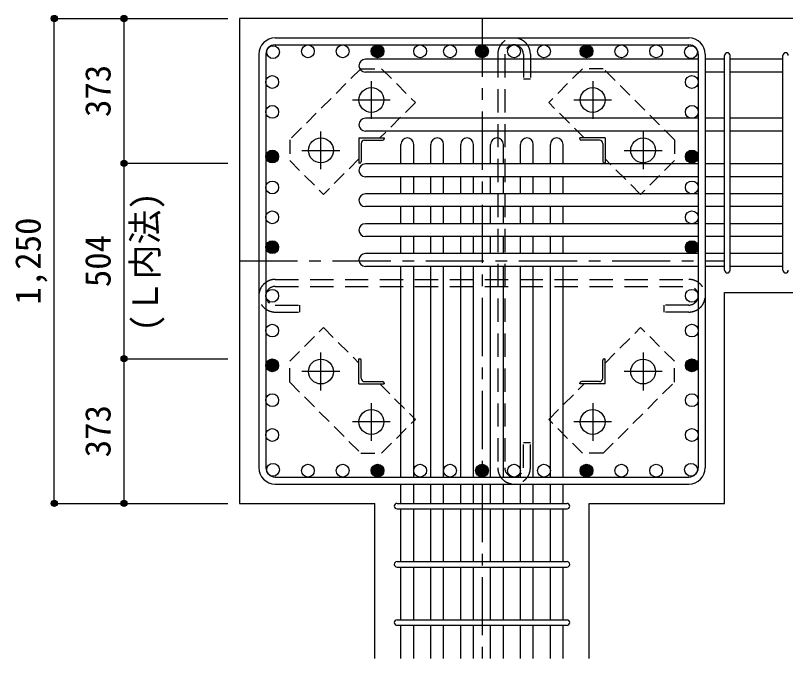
# Model space of a CAD drawing. Units: millimetres at full size, sheet at 1:30. Extents: x -5973 to 5954, y -4195 to 4201.
# Drawn here: x -650 to 1334, y 1498 to 3156 of the extents above; entities that cross this region are included whole.
import ezdxf
from ezdxf.enums import TextEntityAlignment as Align

# ---------------------------------------------------------------- set-up
doc = ezdxf.new("R2010")
doc.units = ezdxf.units.MM
doc.header["$LTSCALE"] = 30
doc.header["$PDMODE"] = 32
doc.header["$PDSIZE"] = 15
for name, pattern in [('CHAIN1', [8, 5, -1, 1, -1]), ('DASHED1', [1.8, 1.2, -0.6]), ('DASHED2', [3, 2, -1])]:
    doc.linetypes.add(name, pattern=pattern)
for name, color, linetype in [('0-1_躯体線', 2, 'Continuous'), ('0-2_アンカー、アングル', 4, 'CHAIN1'), ('0-3_立上り筋', 4, 'Continuous'), ('0-4_フープ筋', 7, 'Continuous'), ('0-5_基礎梁筋', 7, 'Continuous'), ('0-6_スタラップ筋', 7, 'Continuous'), ('0-7_文字', 4, 'Continuous'), ('0-9_プレート', 4, 'DASHED1'), ('0-A', 4, 'Continuous'), ('0-C', 7, 'DASHED2'), ('0-D_寸法', 4, 'Continuous')]:
    doc.layers.add(name, color=color, linetype=linetype)
doc.styles.add('ＭＳ ゴシック', font='')
doc.styles.get('ＭＳ ゴシック').set_extended_font_data('MS Gothic')

msp = doc.modelspace()

# ---------------------------------------------------------------- linework, layer by layer
at = {"layer": '0-1_躯体線'}
for p, q in [((-72.56, 3148.3), (-72.56, 1898.3)), ((1577.44, 3148.3), (-72.56, 3148.3)), ((1177.44, 2442.3), (1577.44, 2442.3)), ((1177.44, 1898.3), (1177.44, 2442.3)), ((-72.56, 1898.3), (276.44, 1898.3)), ((276.44, 1498.3), (276.44, 1898.3))]:
    msp.add_line(p, q, dxfattribs=at)
msp.add_lwpolyline([(828.44, 1498.3), (828.44, 1898.3), (1177.44, 1898.3)], dxfattribs=at)
at = {"layer": '0-2_アンカー、アングル'}
for p, q in [((267.44, 2889.6), (267.44, 2987.1)), ((837.44, 2987.1), (837.44, 2889.6)), ((218.64, 2938.3), (316.14, 2938.3)), ((788.74, 2938.3), (886.24, 2938.3)), ((137.44, 2759.6), (137.44, 2857.1)), ((967.44, 2857.1), (967.44, 2759.6)), ((88.64, 2808.3), (186.14, 2808.3)), ((918.74, 2808.3), (1016.24, 2808.3)), ((137.44, 2189.5), (137.44, 2287)), ((967.44, 2287), (967.44, 2189.5)), ((186.14, 2238.3), (88.64, 2238.3)), ((1016.24, 2238.3), (918.74, 2238.3)), ((267.44, 2059.5), (267.44, 2157)), ((837.44, 2157), (837.44, 2059.5)), ((316.14, 2108.3), (218.64, 2108.3)), ((886.24, 2108.3), (788.74, 2108.3))]:
    msp.add_line(p, q, dxfattribs=at)
at = {"layer": '0-2_アンカー、アングル', "color": 3, "linetype": 'Continuous'}
for centre in [(267.44, 2938.3), (837.44, 2938.3), (137.44, 2808.3), (967.44, 2808.3), (137.44, 2238.3), (967.44, 2238.3), (267.44, 2108.3), (837.44, 2108.3)]:
    msp.add_circle(centre, 32, dxfattribs=at)
at = {"layer": '0-3_立上り筋', "color": 3}
for centre in [(14.13, 3061.6), (103.85, 3063.8), (193.57, 3063.8), (283.28, 3063.8), (392.94, 3063.8), (469.94, 3063.8), (552.44, 3063.8), (634.94, 3063.8), (711.94, 3063.8), (821.59, 3063.8), (911.31, 3063.8), (1001.02, 3063.8), (1090.74, 3061.6), (11.94, 2984.6), (1092.94, 2984.6), (11.94, 2907.6), (1092.94, 2907.6), (11.94, 2792.45), (1092.94, 2792.45), (11.94, 2712.8), (1092.94, 2712.8), (11.94, 2635.8), (1092.94, 2635.8), (11.94, 2558.8), (1092.94, 2558.8), (11.94, 2433.58), (1092.94, 2433.58), (11.94, 2343.86), (1092.94, 2343.86), (11.94, 2254.15), (1092.94, 2254.15), (11.94, 2164.43), (1092.94, 2164.43), (11.94, 2074.71), (1092.94, 2074.71), (14.13, 1985), (103.85, 1982.8), (193.57, 1982.8), (283.28, 1982.8), (392.94, 1982.8), (469.94, 1982.8), (552.44, 1982.8), (634.94, 1982.8), (711.94, 1982.8), (821.59, 1982.8), (911.31, 1982.8), (1001.02, 1982.8), (1090.74, 1985)]:
    msp.add_circle(centre, 16.5, dxfattribs=at)
at = {"layer": '0-3_立上り筋'}
for centre, radius in [((283.28, 3063.8), 14.85), ((283.28, 3063.8), 13.2), ((283.28, 3063.8), 11.55), ((552.44, 3063.8), 14.85), ((552.44, 3063.8), 13.2), ((552.44, 3063.8), 11.55), ((821.59, 3063.8), 14.85), ((821.59, 3063.8), 13.2), ((821.59, 3063.8), 11.55), ((283.28, 3063.8), 9.9), ((283.28, 3063.8), 8.25), ((283.28, 3063.8), 6.6), ((283.28, 3063.8), 4.95), ((283.28, 3063.8), 3.3), ((283.28, 3063.8), 1.65), ((552.44, 3063.8), 9.9), ((552.44, 3063.8), 8.25), ((552.44, 3063.8), 6.6), ((552.44, 3063.8), 4.95), ((552.44, 3063.8), 3.3), ((552.44, 3063.8), 1.65), ((821.59, 3063.8), 9.9), ((821.59, 3063.8), 8.25), ((821.59, 3063.8), 6.6), ((821.59, 3063.8), 4.95), ((821.59, 3063.8), 3.3), ((821.59, 3063.8), 1.65), ((11.94, 2792.45), 14.85), ((11.94, 2792.45), 13.2), ((11.94, 2792.45), 11.55), ((11.94, 2792.45), 9.9), ((11.94, 2792.45), 8.25), ((11.94, 2792.45), 6.6), ((1092.94, 2792.45), 14.85), ((1092.94, 2792.45), 13.2), ((1092.94, 2792.45), 11.55), ((1092.94, 2792.45), 9.9), ((1092.94, 2792.45), 8.25), ((1092.94, 2792.45), 6.6), ((11.94, 2792.45), 4.95), ((11.94, 2792.45), 3.3), ((11.94, 2792.45), 1.65), ((1092.94, 2792.45), 4.95), ((1092.94, 2792.45), 3.3), ((1092.94, 2792.45), 1.65), ((11.94, 2558.8), 14.85), ((11.94, 2558.8), 13.2), ((11.94, 2558.8), 11.55), ((11.94, 2558.8), 9.9), ((11.94, 2558.8), 8.25), ((11.94, 2558.8), 6.6), ((11.94, 2558.8), 4.95), ((11.94, 2558.8), 3.3), ((11.94, 2558.8), 1.65), ((1092.94, 2558.8), 14.85), ((1092.94, 2558.8), 13.2), ((1092.94, 2558.8), 11.55), ((1092.94, 2558.8), 9.9), ((1092.94, 2558.8), 8.25), ((1092.94, 2558.8), 6.6), ((1092.94, 2558.8), 4.95), ((1092.94, 2558.8), 3.3), ((1092.94, 2558.8), 1.65), ((11.94, 2254.15), 14.85), ((11.94, 2254.15), 13.2), ((11.94, 2254.15), 11.55), ((11.94, 2254.15), 9.9), ((11.94, 2254.15), 8.25), ((1092.94, 2254.15), 14.85), ((1092.94, 2254.15), 13.2), ((1092.94, 2254.15), 11.55), ((1092.94, 2254.15), 9.9), ((1092.94, 2254.15), 8.25), ((11.94, 2254.15), 6.6), ((11.94, 2254.15), 4.95), ((11.94, 2254.15), 3.3), ((11.94, 2254.15), 1.65), ((1092.94, 2254.15), 6.6), ((1092.94, 2254.15), 4.95), ((1092.94, 2254.15), 3.3), ((1092.94, 2254.15), 1.65), ((283.28, 1982.8), 14.85), ((283.28, 1982.8), 13.2), ((283.28, 1982.8), 11.55), ((283.28, 1982.8), 9.9), ((283.28, 1982.8), 8.25), ((283.28, 1982.8), 6.6), ((283.28, 1982.8), 4.95), ((283.28, 1982.8), 3.3), ((283.28, 1982.8), 1.65), ((552.44, 1982.8), 14.85), ((552.44, 1982.8), 13.2), ((552.44, 1982.8), 11.55), ((552.44, 1982.8), 9.9), ((552.44, 1982.8), 8.25), ((552.44, 1982.8), 6.6), ((552.44, 1982.8), 4.95), ((552.44, 1982.8), 3.3), ((552.44, 1982.8), 1.65), ((821.59, 1982.8), 14.85), ((821.59, 1982.8), 13.2), ((821.59, 1982.8), 11.55), ((821.59, 1982.8), 9.9), ((821.59, 1982.8), 8.25), ((821.59, 1982.8), 6.6), ((821.59, 1982.8), 4.95), ((821.59, 1982.8), 3.3), ((821.59, 1982.8), 1.65)]:
    msp.add_circle(centre, radius, dxfattribs=at)
at = {"layer": '0-4_フープ筋'}
for p, q in [((19.44, 3098.3), (1085.44, 3098.3)), ((19.44, 3080.3), (1085.44, 3080.3)), ((-22.56, 3056.3), (-22.56, 1990.3)), ((-4.56, 3056.3), (-4.56, 1990.3)), ((1109.44, 3056.3), (1109.44, 1990.3)), ((1127.44, 3056.3), (1127.44, 1990.3)), ((19.44, 1966.3), (1085.44, 1966.3)), ((19.44, 1948.3), (1085.44, 1948.3))]:
    msp.add_line(p, q, dxfattribs=at)
for centre, radius, start, end in [((19.44, 3056.3), 42, 90, 180), ((1085.44, 3056.3), 42, 0, 90), ((19.44, 3056.3), 24, 90, 180), ((1085.44, 3056.3), 24, 0, 90), ((19.44, 1990.3), 42, 180, 270), ((19.44, 1990.3), 24, 180, 270), ((1085.44, 1990.3), 42, 270, 0), ((1085.44, 1990.3), 24, 270, 0)]:
    msp.add_arc(centre, radius, start, end, dxfattribs=at)
at = {"layer": '0-5_基礎梁筋'}
for p, q in [((1109.44, 3043.1), (251.94, 3043.1)), ((1177.44, 3043.1), (1127.44, 3043.1)), ((1327.44, 3043.1), (1191.44, 3043.1)), ((1109.44, 3010.1), (251.94, 3010.1)), ((1177.44, 3010.1), (1127.44, 3010.1)), ((1327.44, 3010.1), (1191.44, 3010.1)), ((1109.44, 2891.1), (251.94, 2891.1)), ((1177.44, 2891.1), (1127.44, 2891.1)), ((1327.44, 2891.1), (1191.44, 2891.1)), ((1109.44, 2858.1), (251.94, 2858.1)), ((1177.44, 2858.1), (1127.44, 2858.1)), ((1327.44, 2858.1), (1191.44, 2858.1)), ((343.44, 2773.3), (343.44, 2823.8)), ((376.44, 2773.3), (376.44, 2823.8)), ((420.44, 2773.3), (420.44, 2823.8)), ((453.44, 2773.3), (453.44, 2823.8)), ((497.44, 2773.3), (497.44, 2823.8)), ((530.44, 2773.3), (530.44, 2823.8)), ((574.44, 2773.3), (574.44, 2823.8)), ((607.44, 2773.3), (607.44, 2823.8)), ((651.44, 2773.3), (651.44, 2823.8)), ((684.44, 2773.3), (684.44, 2823.8)), ((728.44, 2773.3), (728.44, 2823.8)), ((761.44, 2773.3), (761.44, 2823.8)), ((1109.44, 2773.3), (251.94, 2773.3)), ((1177.44, 2773.3), (1127.44, 2773.3)), ((1327.44, 2773.3), (1191.44, 2773.3)), ((1109.44, 2740.3), (251.94, 2740.3)), ((343.44, 2696.3), (343.44, 2740.3)), ((376.44, 2696.3), (376.44, 2740.3)), ((420.44, 2696.3), (420.44, 2740.3)), ((453.44, 2696.3), (453.44, 2740.3)), ((497.44, 2696.3), (497.44, 2740.3)), ((530.44, 2696.3), (530.44, 2740.3)), ((574.44, 2696.3), (574.44, 2740.3)), ((607.44, 2696.3), (607.44, 2740.3)), ((651.44, 2696.3), (651.44, 2740.3)), ((684.44, 2696.3), (684.44, 2740.3)), ((728.44, 2696.3), (728.44, 2740.3)), ((761.44, 2696.3), (761.44, 2740.3)), ((1177.44, 2740.3), (1127.44, 2740.3)), ((1327.44, 2740.3), (1191.44, 2740.3)), ((1109.44, 2696.3), (251.94, 2696.3)), ((1177.44, 2696.3), (1127.44, 2696.3)), ((1327.44, 2696.3), (1191.44, 2696.3)), ((1109.44, 2663.3), (251.94, 2663.3)), ((343.44, 2619.3), (343.44, 2663.3)), ((376.44, 2619.3), (376.44, 2663.3)), ((420.44, 2619.3), (420.44, 2663.3)), ((453.44, 2619.3), (453.44, 2663.3)), ((497.44, 2619.3), (497.44, 2663.3)), ((530.44, 2619.3), (530.44, 2663.3)), ((574.44, 2619.3), (574.44, 2663.3)), ((607.44, 2619.3), (607.44, 2663.3)), ((651.44, 2619.3), (651.44, 2663.3)), ((684.44, 2619.3), (684.44, 2663.3)), ((728.44, 2619.3), (728.44, 2663.3)), ((761.44, 2619.3), (761.44, 2663.3)), ((1177.44, 2663.3), (1127.44, 2663.3)), ((1327.44, 2663.3), (1191.44, 2663.3)), ((1109.44, 2619.3), (251.94, 2619.3)), ((1177.44, 2619.3), (1127.44, 2619.3)), ((1327.44, 2619.3), (1191.44, 2619.3)), ((1109.44, 2586.3), (251.94, 2586.3)), ((343.44, 2542.3), (343.44, 2586.3)), ((376.44, 2542.3), (376.44, 2586.3)), ((420.44, 2542.3), (420.44, 2586.3)), ((453.44, 2542.3), (453.44, 2586.3)), ((497.44, 2542.3), (497.44, 2586.3)), ((530.44, 2542.3), (530.44, 2586.3)), ((574.44, 2542.3), (574.44, 2586.3)), ((607.44, 2542.3), (607.44, 2586.3)), ((651.44, 2542.3), (651.44, 2586.3)), ((684.44, 2542.3), (684.44, 2586.3)), ((728.44, 2542.3), (728.44, 2586.3)), ((761.44, 2542.3), (761.44, 2586.3)), ((1177.44, 2586.3), (1127.44, 2586.3)), ((1327.44, 2586.3), (1191.44, 2586.3)), ((1109.44, 2542.3), (251.94, 2542.3)), ((1177.44, 2542.3), (1127.44, 2542.3)), ((1327.44, 2542.3), (1191.44, 2542.3)), ((1109.44, 2509.3), (251.94, 2509.3)), ((343.44, 1966.3), (343.44, 2509.3)), ((376.44, 1966.3), (376.44, 2509.3)), ((420.44, 1966.3), (420.44, 2509.3)), ((453.44, 1966.3), (453.44, 2509.3)), ((497.44, 1966.3), (497.44, 2509.3)), ((530.44, 1966.3), (530.44, 2509.3)), ((574.44, 1966.3), (574.44, 2509.3)), ((607.44, 1966.3), (607.44, 2509.3)), ((651.44, 1966.3), (651.44, 2509.3)), ((684.44, 1966.3), (684.44, 2509.3)), ((728.44, 1966.3), (728.44, 2509.3)), ((761.44, 1966.3), (761.44, 2509.3)), ((1177.44, 2509.3), (1127.44, 2509.3)), ((1327.44, 2509.3), (1191.44, 2509.3)), ((343.44, 1898.3), (343.44, 1948.3)), ((376.44, 1898.3), (376.44, 1948.3)), ((420.44, 1898.3), (420.44, 1948.3)), ((453.44, 1898.3), (453.44, 1948.3)), ((497.44, 1898.3), (497.44, 1948.3)), ((530.44, 1898.3), (530.44, 1948.3)), ((574.44, 1898.3), (574.44, 1948.3)), ((607.44, 1898.3), (607.44, 1948.3)), ((651.44, 1898.3), (651.44, 1948.3)), ((684.44, 1898.3), (684.44, 1948.3)), ((728.44, 1898.3), (728.44, 1948.3)), ((761.44, 1898.3), (761.44, 1948.3)), ((343.44, 1748.3), (343.44, 1884.3)), ((376.44, 1748.3), (376.44, 1884.3)), ((420.44, 1748.3), (420.44, 1884.3)), ((453.44, 1748.3), (453.44, 1884.3)), ((497.44, 1748.3), (497.44, 1884.3)), ((530.44, 1748.3), (530.44, 1884.3)), ((574.44, 1748.3), (574.44, 1884.3)), ((607.44, 1748.3), (607.44, 1884.3)), ((651.44, 1748.3), (651.44, 1884.3)), ((684.44, 1748.3), (684.44, 1884.3)), ((728.44, 1748.3), (728.44, 1884.3)), ((761.44, 1748.3), (761.44, 1884.3)), ((343.44, 1598.3), (343.44, 1734.3)), ((376.44, 1598.3), (376.44, 1734.3)), ((420.44, 1598.3), (420.44, 1734.3)), ((453.44, 1598.3), (453.44, 1734.3)), ((497.44, 1598.3), (497.44, 1734.3)), ((530.44, 1598.3), (530.44, 1734.3)), ((574.44, 1598.3), (574.44, 1734.3)), ((607.44, 1598.3), (607.44, 1734.3)), ((651.44, 1598.3), (651.44, 1734.3)), ((684.44, 1598.3), (684.44, 1734.3)), ((728.44, 1598.3), (728.44, 1734.3)), ((761.44, 1598.3), (761.44, 1734.3)), ((343.44, 1498.3), (343.44, 1584.3)), ((376.44, 1498.3), (376.44, 1584.3)), ((420.44, 1498.3), (420.44, 1584.3)), ((453.44, 1498.3), (453.44, 1584.3)), ((497.44, 1498.3), (497.44, 1584.3)), ((530.44, 1498.3), (530.44, 1584.3)), ((574.44, 1498.3), (574.44, 1584.3)), ((607.44, 1498.3), (607.44, 1584.3)), ((651.44, 1498.3), (651.44, 1584.3)), ((684.44, 1498.3), (684.44, 1584.3)), ((728.44, 1498.3), (728.44, 1584.3)), ((761.44, 1498.3), (761.44, 1584.3))]:
    msp.add_line(p, q, dxfattribs=at)
for centre, start, end in [((251.94, 3026.6), 90, 270), ((251.94, 2874.6), 90, 270), ((359.94, 2823.8), 0, 180), ((436.94, 2823.8), 0, 180), ((513.94, 2823.8), 0, 180), ((590.94, 2823.8), 0, 180), ((667.94, 2823.8), 0, 180), ((744.94, 2823.8), 0, 180), ((251.94, 2756.8), 90, 270), ((251.94, 2679.8), 90, 270), ((251.94, 2602.8), 90, 270), ((251.94, 2525.8), 90, 270)]:
    msp.add_arc(centre, 16.5, start, end, dxfattribs=at)
at = {"layer": '0-6_スタラップ筋'}
for p, q in [((1177.44, 2499.3), (1177.44, 3053.1)), ((1191.44, 2499.3), (1191.44, 3053.1)), ((1327.44, 2499.3), (1327.44, 3053.1)), ((333.44, 1898.3), (771.44, 1898.3)), ((333.44, 1884.3), (771.44, 1884.3)), ((333.44, 1748.3), (771.44, 1748.3)), ((333.44, 1734.3), (771.44, 1734.3)), ((333.44, 1598.3), (771.44, 1598.3)), ((333.44, 1584.3), (771.44, 1584.3))]:
    msp.add_line(p, q, dxfattribs=at)
for centre, start, end in [((1184.44, 3053.1), 0, 180), ((1184.44, 3053.1), 0, 180), ((1184.44, 3053.1), 0, 180), ((1184.44, 3053.1), 0, 180), ((1334.44, 3053.1), 0, 180), ((1184.44, 2499.3), 180, 0), ((1184.44, 2499.3), 180, 0), ((1184.44, 2499.3), 180, 0), ((1184.44, 2499.3), 180, 0), ((1334.44, 2499.3), 180, 0), ((333.44, 1891.3), 90, 270), ((771.44, 1891.3), 270, 90), ((333.44, 1741.3), 90, 270), ((771.44, 1741.3), 270, 90), ((333.44, 1591.3), 90, 270), ((771.44, 1591.3), 270, 90)]:
    msp.add_arc(centre, 7, start, end, dxfattribs=at)
at = {"layer": '0-9_プレート'}
for p, q in [((240.03, 3018.85), (56.89, 2835.7)), ((240.03, 3018.85), (293.77, 3018.85)), ((293.77, 3018.85), (380.75, 2931.87)), ((811.1, 3018.84), (724.13, 2931.87)), ((864.84, 3018.84), (811.1, 3018.84)), ((1047.98, 2835.7), (864.84, 3018.84)), ((380.75, 2931.87), (289.18, 2840.3)), ((815.7, 2840.3), (724.13, 2931.87)), ((56.89, 2835.7), (56.89, 2781.96)), ((1047.98, 2835.7), (1047.98, 2781.96)), ((56.89, 2781.96), (143.87, 2694.99)), ((235.44, 2786.56), (143.87, 2694.99)), ((961.01, 2694.99), (869.44, 2786.56)), ((1047.98, 2781.96), (961.01, 2694.99)), ((56.89, 2264.64), (143.87, 2351.61)), ((143.87, 2351.61), (235.44, 2260.04)), ((869.44, 2260.04), (961.01, 2351.61)), ((1047.98, 2264.64), (961.01, 2351.61)), ((56.89, 2210.89), (56.89, 2264.64)), ((1047.98, 2210.9), (1047.98, 2264.64)), ((56.89, 2210.89), (240.03, 2027.76)), ((289.18, 2206.3), (380.75, 2114.73)), ((724.13, 2114.73), (815.7, 2206.3)), ((864.84, 2027.75), (1047.98, 2210.9)), ((293.77, 2027.76), (380.75, 2114.73)), ((811.1, 2027.75), (724.13, 2114.73)), ((240.03, 2027.76), (293.77, 2027.76)), ((864.84, 2027.75), (811.1, 2027.75))]:
    msp.add_line(p, q, dxfattribs=at)
at = {"layer": '0-A'}
for p, q in [((235.44, 2840.3), (300.44, 2840.3)), ((235.44, 2840.3), (235.44, 2775.3)), ((300.44, 2840.3), (300.44, 2838.3)), ((869.44, 2840.3), (804.44, 2840.3)), ((804.44, 2838.3), (804.44, 2840.3)), ((869.44, 2840.3), (869.44, 2775.3)), ((241.44, 2825.8), (241.44, 2779.3)), ((249.94, 2834.3), (296.44, 2834.3)), ((854.94, 2834.3), (808.44, 2834.3)), ((863.44, 2825.8), (863.44, 2779.3)), ((237.44, 2775.3), (235.44, 2775.3)), ((869.44, 2775.3), (867.44, 2775.3)), ((235.44, 2271.3), (237.44, 2271.3)), ((235.44, 2206.3), (235.44, 2271.3)), ((241.44, 2220.8), (241.44, 2267.3)), ((863.44, 2220.8), (863.44, 2267.3)), ((867.44, 2271.3), (869.44, 2271.3)), ((869.44, 2206.3), (869.44, 2271.3)), ((235.44, 2206.3), (300.44, 2206.3)), ((249.94, 2212.3), (296.44, 2212.3)), ((300.44, 2208.3), (300.44, 2206.3)), ((804.44, 2206.3), (804.44, 2208.3)), ((869.44, 2206.3), (804.44, 2206.3)), ((854.94, 2212.3), (808.44, 2212.3))]:
    msp.add_line(p, q, dxfattribs=at)
for centre, radius, start, end in [((296.44, 2838.3), 4, 270, 0), ((808.44, 2838.3), 4, 180, 270), ((249.94, 2825.8), 8.5, 90, 180), ((854.94, 2825.8), 8.5, 0, 90), ((237.44, 2779.3), 4, 270, 0), ((867.44, 2779.3), 4, 180, 270), ((237.44, 2267.3), 4, 0, 90), ((867.44, 2267.3), 4, 90, 180), ((249.94, 2220.8), 8.5, 180, 270), ((296.44, 2208.3), 4, 0, 90), ((808.44, 2208.3), 4, 90, 180), ((854.94, 2220.8), 8.5, 270, 0)]:
    msp.add_arc(centre, radius, start, end, dxfattribs=at)
at = {"layer": '0-C'}
for p, q in [((592.94, 3056.3), (592.94, 1990.3)), ((610.94, 3056.3), (610.94, 1990.3)), ((658.94, 3056.3), (658.94, 2992.3)), ((676.94, 3056.3), (676.94, 2992.3)), ((676.94, 2992.3), (658.94, 2992.3)), ((19.44, 2475.58), (1085.44, 2475.58)), ((19.44, 2457.58), (1085.44, 2457.58)), ((19.44, 2409.58), (83.44, 2409.58)), ((83.44, 2391.58), (83.44, 2409.58)), ((1085.44, 2409.58), (1021.44, 2409.58)), ((19.44, 2391.58), (83.44, 2391.58)), ((658.94, 1990.3), (658.94, 2054.3))]:
    msp.add_line(p, q, dxfattribs=at)
for points in [[(1085.44, 2391.58), (1021.44, 2391.58), (1021.44, 2409.58)], [(676.94, 1990.3), (676.94, 2054.3), (658.94, 2054.3)]]:
    msp.add_lwpolyline(points, dxfattribs=at)
for centre, radius, start, end in [((634.94, 3056.3), 42, 0, 180), ((634.94, 3056.3), 24, 0, 180), ((19.44, 2433.58), 42, 90, 270), ((1085.44, 2433.58), 42, 270, 90), ((19.44, 2433.58), 24, 90, 270), ((1085.44, 2433.58), 24, 270, 90), ((634.94, 1990.3), 42, 180, 0), ((634.94, 1990.3), 24, 180, 0)]:
    msp.add_arc(centre, radius, start, end, dxfattribs=at)
at = {"layer": '0-D_寸法'}
for p, q in [((-549.6, 3148.3), (-369.6, 3148.3)), ((-549.6, 3148.3), (-369.6, 3148.3)), ((-549.6, 1898.3), (-549.6, 3148.3)), ((-549.6, 3148.3), (-102.56, 3148.3)), ((-369.6, 2775.3), (-369.6, 3148.3)), ((-369.6, 3148.3), (-102.56, 3148.3)), ((-369.6, 2271.3), (-369.6, 2775.3)), ((-369.6, 2775.3), (-102.56, 2775.3)), ((-369.6, 1898.3), (-369.6, 2271.3)), ((-369.6, 2271.3), (-102.56, 2271.3)), ((-549.6, 1898.3), (-369.6, 1898.3)), ((-549.6, 1898.3), (-102.56, 1898.3)), ((-369.6, 1898.3), (-102.56, 1898.3)), ((-369.6, 1898.3), (-102.56, 1898.3))]:
    msp.add_line(p, q, dxfattribs=at)
at = {"layer": '0-D_寸法', "linetype": 'CHAIN1'}
for p, q in [((552.44, 3148.3), (552.44, 1498.3)), ((-72.56, 2523.3), (1177.44, 2523.3))]:
    msp.add_line(p, q, dxfattribs=at)
at = {"layer": '0-D_寸法'}
for centre, radius in [((-549.6, 3148.3), 8), ((-549.6, 3148.3), 7.2), ((-369.6, 3148.3), 8), ((-369.6, 3148.3), 7.2), ((-549.6, 3148.3), 6.4), ((-549.6, 3148.3), 5.6), ((-549.6, 3148.3), 4.8), ((-549.6, 3148.3), 4), ((-549.6, 3148.3), 3.2), ((-549.6, 3148.3), 2.4), ((-549.6, 3148.3), 1.6), ((-549.6, 3148.3), 0.8), ((-369.6, 3148.3), 6.4), ((-369.6, 3148.3), 5.6), ((-369.6, 3148.3), 4.8), ((-369.6, 3148.3), 4), ((-369.6, 3148.3), 3.2), ((-369.6, 3148.3), 2.4), ((-369.6, 3148.3), 1.6), ((-369.6, 3148.3), 0.8), ((-369.6, 2775.3), 8), ((-369.6, 2775.3), 7.2), ((-369.6, 2775.3), 6.4), ((-369.6, 2775.3), 5.6), ((-369.6, 2775.3), 4.8), ((-369.6, 2775.3), 4), ((-369.6, 2775.3), 3.2), ((-369.6, 2775.3), 2.4), ((-369.6, 2775.3), 1.6), ((-369.6, 2775.3), 0.8), ((-369.6, 2271.3), 8), ((-369.6, 2271.3), 7.2), ((-369.6, 2271.3), 6.4), ((-369.6, 2271.3), 5.6), ((-369.6, 2271.3), 4.8), ((-369.6, 2271.3), 4), ((-369.6, 2271.3), 3.2), ((-369.6, 2271.3), 2.4), ((-369.6, 2271.3), 1.6), ((-369.6, 2271.3), 0.8), ((-549.6, 1898.3), 8), ((-549.6, 1898.3), 7.2), ((-369.6, 1898.3), 8), ((-369.6, 1898.3), 7.2), ((-549.6, 1898.3), 6.4), ((-549.6, 1898.3), 5.6), ((-549.6, 1898.3), 4.8), ((-549.6, 1898.3), 4), ((-549.6, 1898.3), 3.2), ((-549.6, 1898.3), 2.4), ((-549.6, 1898.3), 1.6), ((-549.6, 1898.3), 0.8), ((-369.6, 1898.3), 6.4), ((-369.6, 1898.3), 5.6), ((-369.6, 1898.3), 4.8), ((-369.6, 1898.3), 4), ((-369.6, 1898.3), 3.2), ((-369.6, 1898.3), 2.4), ((-369.6, 1898.3), 1.6), ((-369.6, 1898.3), 0.8)]:
    msp.add_circle(centre, radius, dxfattribs=at)
at = {"layer": '0-D_寸法', "color": 7}
for p in [(-549.6, 3148.3), (-369.6, 3148.3), (-369.6, 3148.3), (-369.6, 2775.3), (-369.6, 2775.3), (-369.6, 2271.3), (-369.6, 2271.3), (-549.6, 1898.3), (-369.6, 1898.3), (-369.6, 1898.3)]:
    msp.add_point(p, dxfattribs=at)

# ---------------------------------------------------------------- texts
at = {"layer": '0-7_文字', "style": 'ＭＳ ゴシック'}
msp.add_text('(Ｌ内法)', height=65.98, rotation=90, dxfattribs=at).set_placement((-262.92, 2340.81), align=Align.BOTTOM_LEFT)
at = {"layer": '0-D_寸法', "style": 'ＭＳ ゴシック'}
for s, p in [('373', (-384.6, 2894.3)), ('1,250', (-564.6, 2410.8)), ('504', (-384.6, 2455.8)), ('373', (-384.6, 2017.3))]:
    msp.add_text(s, height=65.98, rotation=90, dxfattribs=at).set_placement(p, align=Align.BOTTOM_LEFT)

doc.saveas('drawing.dxf')
